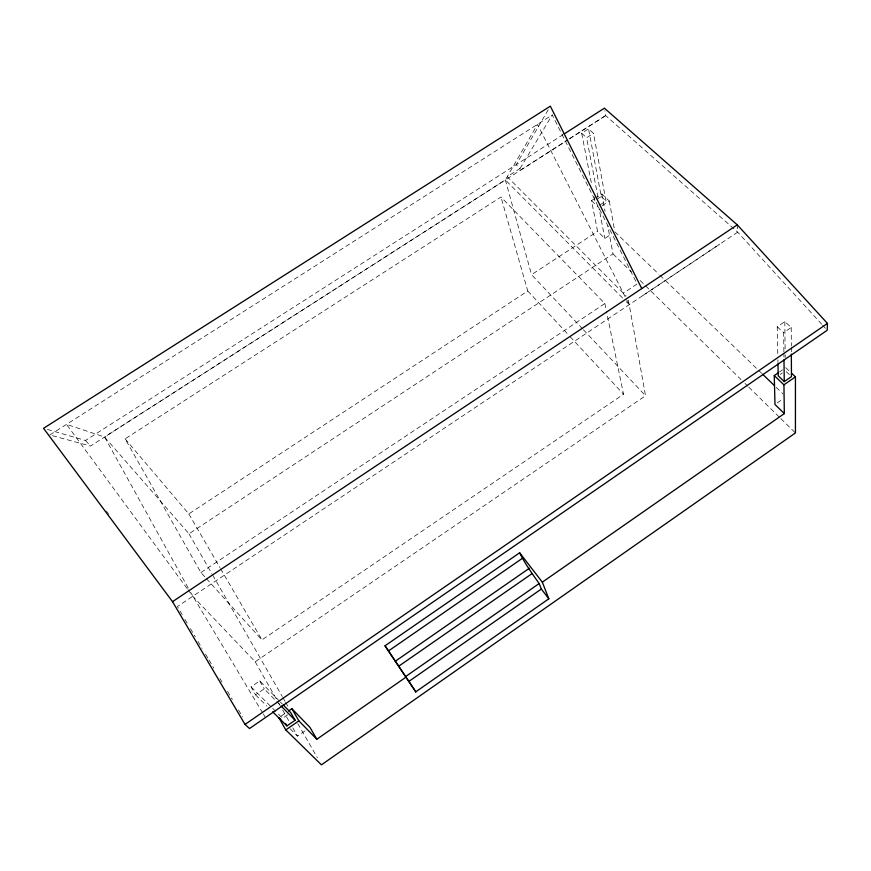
<?xml version="1.0" encoding="UTF-8"?>
<svg xmlns="http://www.w3.org/2000/svg" width="871" height="871" viewBox="0 0 871 871"><rect width="100%" height="100%" fill="white"/><g stroke="black" fill="none" stroke-linecap="round" stroke-linejoin="round"><path stroke-width="0.65" stroke-dasharray="4.36 3.27" d="M548.273 109.681L516.176 164.684L520.041 168.495L507.227 176.704L626.107 295.955M520.041 168.495L552.247 114.95L637.137 283.979L623.331 293.168M290.043 728.733L297.479 736.104L305.819 730.312M777.193 402.935L782.713 399.103M287.691 714.764L282.607 718.281L276.869 712.565M780.264 374.399L782.31 372.984M281.05 716.191L285.383 713.197M779.469 371.982L782.594 369.827M279.471 701.111L259.732 680.915L251.055 686.849L255.508 694.818L264.218 688.841L280.135 705.031M783.889 351.688L783.639 332.657L791.238 327.452L784.815 321.573L777.237 326.756L777.792 354.595M187.94 589.656L192.796 596.276L255.192 661.786L645.542 395.728L627.947 297.806M206.373 578.573L261.931 639.924L623.527 394.236L606.488 311.415M642.918 295.498L719.805 244.054M200.907 572.541L604.866 303.533L500.967 197.031L125.108 438.832L200.907 572.541L205.469 577.571M187.134 588.567L66.512 424.351L104.585 437.035L188.996 533.803L612.999 253.886L607.773 225.916M594.599 198.642L591.507 200.657L597.593 231.359L604.844 238.447L611.529 234.049M125.108 438.832L188.8 513.923L527.761 290.99L500.967 197.031M582.514 328.803L531.539 274.681L597.593 231.359M599.488 205.186L605.955 200.961L593.489 133.296L588.546 128.821L581.665 133.23L591.474 183.52M602.057 205.763L609.297 201.038L601.796 193.95L595.622 197.978M596.973 199.328L601.273 196.53L588.546 128.821M597.974 197.249L586.597 137.727L593.489 133.296M47.361 429.414L85.51 440.486L563.156 134.591M52.445 435.696L90.519 446.061L566.977 140.416L518.038 171.805M49.821 434.988L552.247 114.95M581.665 133.23L586.597 137.727M777.237 326.756L783.639 332.657M785.707 367.671L789.605 371.351M601.273 196.53L605.955 200.961M786.252 371.688L789.725 374.976M591.507 200.657L598.954 207.788L604.844 238.447M614.872 231.849L658.879 274.267M659.859 275.214L761.581 373.234M776.246 387.366L783.094 393.964M612.999 253.886L631.442 271.981M640.174 280.549L741.09 379.604M744.966 383.414L747.873 386.267M748.853 387.225L779.904 417.699M780.873 418.657L795.43 432.941M255.508 694.818L266.929 706.131M251.055 686.849L275.911 711.607M622.515 297.958L505.354 179.916L537.472 124.357L629.189 304.676L626.303 301.747M280.408 702.07L282.291 703.997M583.45 329.793L645.542 395.728M527.761 290.99L569.198 335.673M570.124 336.663L623.527 394.236M821.723 324.252L737.704 232.165L605.672 115.593L604.833 110.639M822.638 325.253L825.381 328.258M85.51 440.486L90.519 446.061M106.338 511.005L108.755 514.26M262.65 712.892L190.793 592.661M263.347 714.057L265.448 717.552M182.202 614.697L177.39 606.564L737.704 232.165L737.28 224.86M184.946 619.346L187.701 623.995M190.444 628.633L195.246 636.766M198 641.415L202.116 648.383M205.556 654.197L208.3 658.835M208.986 660L213.798 668.133M219.982 678.585L222.04 682.069M227.538 691.367L232.339 699.5M238.523 709.952L242.65 716.92M188.8 513.923L219.949 567.587M220.624 568.752L261.931 639.924M188.996 533.803L211.969 573.88M212.655 575.056L282.248 696.462M282.923 697.649L284.948 701.177M285.623 702.364L289.009 708.254M297.795 723.583L317.382 757.759M255.192 661.786L278.012 701.895M278.687 703.071L280.026 705.434M282.716 710.148L289.433 721.95M292.787 727.84L297.479 736.104M259.732 680.915L264.218 688.841M188.19 587.958L104.574 437.013L505.354 179.916L531.539 274.681M604.866 303.533L606.227 310.098M594.055 196.759L594.828 200.733M601.796 193.95L605.04 211.272M609.297 201.038L614.643 230.565M777.901 359.908L777.955 362.554M783.9 353.049L783.954 357.132M784.815 321.573L785.13 349.543M785.196 354.878L785.228 357.546M791.238 327.452L791.325 346.059M791.325 347.387L791.358 352.701M605.672 115.56L568.11 139.654L605.672 115.593"/><path stroke-width="1.31" d="M791.543 373.191L795.441 376.86L795.43 432.941L321.443 764.836L285.786 729.92L278.883 717.693L280.745 719.533M564.299 133.862L604.409 108.178L737.28 224.86L827.45 323.413L827.21 330.261L249.52 728.537L245.023 724.422L172.523 601.665L43.55 428.314L550.33 106.164L641.785 288.573M415.783 691.835L548.828 598.791L542.328 582.166L519.649 552.791L385.026 645.792L415.783 691.835L385.026 645.792M405.592 676.571L539.16 583.537C532.127 573.586 524.973 563.722 519.649 552.791M288.639 710.954L291.883 708.711L298.862 720.85L316.837 739.25L405.603 677.42M542.328 582.166L784.325 413.594L783.944 384.83L774.265 375.575L778.424 372.701M408.967 681.351L541.337 589.036L539.16 583.537M395.336 661.22L529.426 568.208M398.809 666.152L531.702 573.847M388.597 650.866L522.012 558.583M272.645 711.781L286.929 725.913L295.106 720.263L290.751 712.652L283.227 704.955M777.977 363.882L778.217 375.815L784.27 381.596L791.456 376.62L791.358 354.029M285.786 729.92L298.862 720.85M783.944 384.83L795.441 376.86M245.023 724.422L827.45 323.413M172.523 601.665L737.28 224.86M762.561 374.171L774.297 385.483M784.325 413.594L774.983 404.471L774.265 375.575M281.061 705.978L295.106 720.263M291.883 708.711L309.989 727.416L316.837 739.25M541.337 589.036L548.828 598.791M285.699 723.736L286.929 725.913M783.987 359.843L784.27 381.596"/></g></svg>
